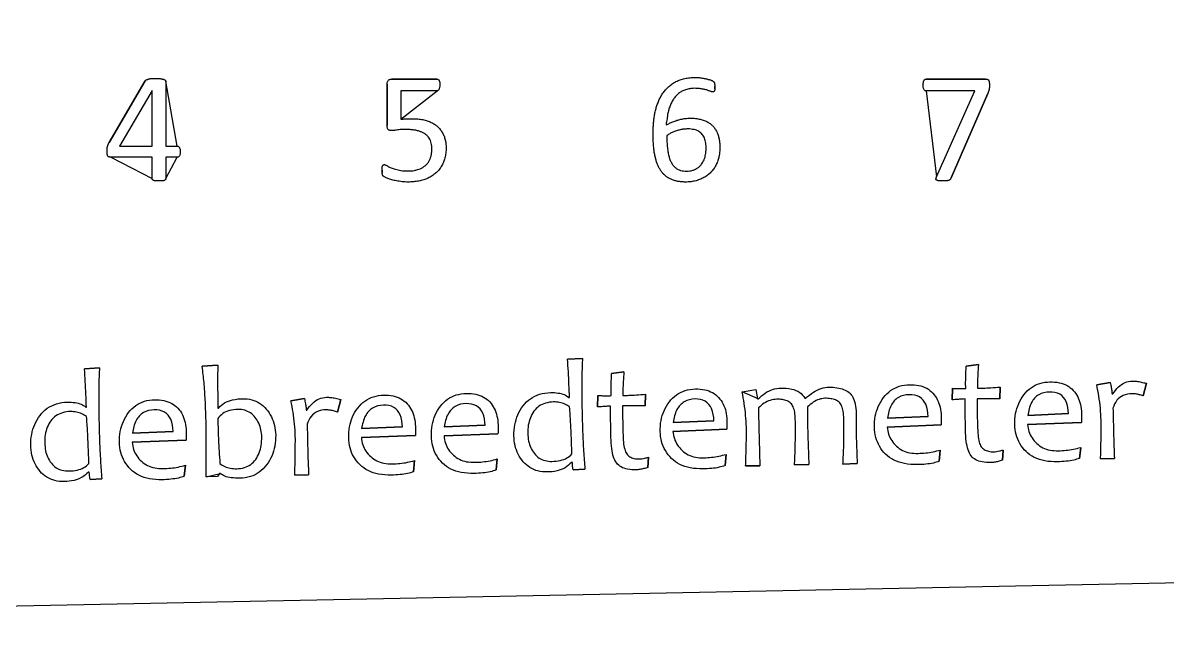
# Model space of a CAD drawing. Extents: x 4 to 55.2, y 4 to 17.6.
# Drawn here: x 16.4 to 29.25, y 4 to 10.8 of the extents above; entities that cross this region are included whole.
import ezdxf

# ---------------------------------------------------------------- set-up
doc = ezdxf.new("R2010")
doc.units = 0
doc.layers.get('0').update_dxf_attribs({"linetype": 'CONTINUOUS'})

msp = doc.modelspace()

# ---------------------------------------------------------------- linework, layer by layer
at = {"color": 1}
msp.add_lwpolyline([(55.20132, 5.024183), (4, 3.999999), (4, 13.598941), (55.20132, 13.598941), (55.20132, 5.024183), (55.20132, 5.024183)], close=True, dxfattribs=at)
at = {"color": 7}
for points in [[(20.54302, 10.169094), (21.047916, 10.169094)], [(26.543629, 10.169094), (27.208263, 10.169094)], [(17.365763, 9.45479), (17.772727, 10.147081)], [(17.850903, 10.041247), (17.849774, 10.041247), (17.482603, 9.414996), (17.850903, 9.414996), (17.850903, 10.041247), (17.850903, 10.041247)], [(18.00302, 10.143694), (18.00302, 9.414996), (18.131996, 9.414996)], [(20.490245, 9.64783), (20.490245, 10.111803)], [(21.049045, 10.036732), (20.641234, 10.036732), (20.641234, 9.717256)], [(24.169012, 10.084145), (24.169012, 10.057899)], [(26.658212, 9.068992), (27.090294, 10.035885), (26.543629, 10.035885)], [(27.2537, 10.105312), (27.2537, 10.105312)], [(27.233663, 10.004841), (26.822465, 9.057985)], [(21.151492, 9.39637), (21.151492, 9.39637)], [(24.071927, 9.384234), (24.071927, 9.384234)], [(24.226303, 9.398627), (24.226303, 9.398627)], [(17.850903, 9.050083), (17.850903, 9.291665), (17.384672, 9.291665)], [(18.131996, 9.291665), (18.00302, 9.291665), (18.00302, 9.050083)], [(18.165016, 9.352343), (18.165016, 9.352343)], [(20.431825, 9.118663), (20.431825, 9.146039)], [(18.413089, 6.941319), (18.587503, 6.953454)], [(22.515189, 7.021752), (22.682829, 7.030501)], [(26.991234, 6.942447), (27.128958, 6.959945)], [(17.090314, 6.912532), (17.257954, 6.92241)], [(23.009078, 6.861732), (23.147085, 6.880641)], [(26.8346, 6.565399), (26.836858, 6.694374)], [(27.372516, 6.707639), (27.369412, 6.577534)], [(28.457378, 6.733885), (28.610625, 6.759285)], [(29.017589, 6.750536), (28.981183, 6.609425)], [(29.017589, 6.750536), (29.017589, 6.750536)], [(19.40764, 6.554392), (19.560887, 6.578663)], [(19.967569, 6.568503), (19.931163, 6.427392)], [(19.967569, 6.568503), (19.967569, 6.568503)], [(22.529583, 6.591645), (22.536356, 6.591645)], [(22.852727, 6.484683), (22.854985, 6.612812)], [(23.390643, 6.626923), (23.387256, 6.495972)], [(24.475505, 6.654581), (24.62988, 6.68111), (24.648507, 6.575276), (24.657256, 6.575276)], [(25.18106, 6.584025), (25.189809, 6.584025)], [(28.63038, 6.63031), (28.637154, 6.63031)], [(17.104707, 6.483836), (17.111198, 6.483836)], [(18.588349, 6.471701), (18.595123, 6.47283)], [(19.580643, 6.449405), (19.587134, 6.449405)], [(23.701652, 6.310552), (24.159134, 6.33059), (24.159134, 6.33059)], [(24.305607, 6.334823), (24.305607, 6.334823)], [(25.617658, 6.353732), (25.617658, 6.353732)], [(26.107032, 6.359094), (26.564514, 6.378003), (26.564514, 6.378003)], [(26.711269, 6.383365), (26.711269, 6.383365)], [(28.286634, 6.311681), (27.680138, 6.288539)], [(27.683525, 6.390139), (28.141007, 6.409894), (28.141007, 6.409894)], [(28.287763, 6.414127), (28.287763, 6.414127)], [(17.628229, 6.189479), (18.085712, 6.209234), (18.085712, 6.209234)], [(18.232467, 6.21375), (18.232467, 6.21375)], [(19.237743, 6.169441), (19.237743, 6.169441)], [(20.202378, 6.241125), (20.65986, 6.260034), (20.65986, 6.260034)], [(20.806616, 6.265396), (20.806616, 6.265396)], [(21.733716, 6.181576), (21.127503, 6.158434)], [(21.130607, 6.260034), (21.588089, 6.27979), (21.588089, 6.27979)], [(21.734845, 6.284305), (21.734845, 6.284305)], [(24.304478, 6.233505), (23.698265, 6.210363)], [(26.71014, 6.282047), (26.103645, 6.258905)], [(18.231338, 6.111021), (17.624843, 6.087879)], [(19.081392, 6.14517), (19.081392, 6.14517)], [(20.805487, 6.164079), (20.198992, 6.140936)], [(22.563732, 5.956645), (22.563732, 5.956645)], [(23.424792, 5.920239), (23.416043, 5.805656)], [(23.424792, 5.920239), (23.424792, 5.920239)], [(24.295729, 5.952412), (24.283594, 5.826541)], [(26.701392, 6.000954), (26.689256, 5.875083)], [(27.406947, 6.000954), (27.397916, 5.88609)], [(27.406947, 6.000954), (27.406947, 6.000954)], [(28.277603, 6.030587), (28.265467, 5.907256)], [(17.138856, 5.848836), (17.138856, 5.848836)], [(18.222589, 5.829927), (18.210454, 5.706596)], [(20.796738, 5.882985), (20.784603, 5.757114)], [(21.724967, 5.900483), (21.712832, 5.777152)], [(22.569376, 5.859843), (22.559498, 5.859843)], [(22.709358, 5.78703), (22.578125, 5.778281)], [(22.709358, 5.78703), (22.709358, 5.78703)], [(24.675036, 5.824565), (24.515016, 5.822307)], [(25.225087, 5.836701), (25.06422, 5.833314)], [(25.767518, 5.847707), (25.60778, 5.843192)], [(28.656909, 5.904999), (28.501405, 5.900483)], [(17.144218, 5.751752), (17.13434, 5.751752)], [(17.2842, 5.67781), (17.152967, 5.671319)], [(17.2842, 5.67781), (17.2842, 5.67781)], [(18.613749, 5.737359), (18.607258, 5.737359), (18.585245, 5.704339), (18.456269, 5.699823)], [(19.607172, 5.722965), (19.451667, 5.719861)]]:
    msp.add_lwpolyline(points, close=True, dxfattribs=at)
for points, knots in [([(17.772727, 10.147081), (17.773606, 10.148807), (17.775405, 10.152339), (17.780352, 10.156473), (17.785697, 10.160481), (17.792408, 10.163448), (17.799955, 10.165351), (17.808298, 10.168185), (17.817977, 10.170609), (17.828913, 10.173219), (17.841473, 10.175208), (17.855646, 10.174624), (17.871449, 10.174924), (17.888562, 10.176363), (17.906066, 10.174912), (17.922966, 10.17433), (17.938421, 10.174474), (17.951622, 10.170503), (17.963352, 10.168108), (17.973922, 10.16757), (17.982249, 10.164014), (17.989372, 10.161075), (17.995228, 10.157514), (17.999168, 10.153114), (18.002424, 10.148831), (18.00282, 10.145419), (18.00302, 10.143694)], [0, 0, 0, 0, 0.005751, 0.01177, 0.019046, 0.025796, 0.033584, 0.042382, 0.052209, 0.063498, 0.076133, 0.090181, 0.105925, 0.123567, 0.141585, 0.158466, 0.174418, 0.187551, 0.199546, 0.210365, 0.218933, 0.226443, 0.233569, 0.239174, 0.244175, 0.249287, 0.249287, 0.249287, 0.249287]), ([(20.490245, 10.111803), (20.49017, 10.117558), (20.490029, 10.128319), (20.494369, 10.143463), (20.502752, 10.154598), (20.513092, 10.163464), (20.527034, 10.168294), (20.537376, 10.168811), (20.54302, 10.169094)], [0, 0, 0, 0, 0.017219, 0.032193, 0.046217, 0.058467, 0.072547, 0.089464, 0.089464, 0.089464, 0.089464]), ([(21.047916, 10.169094), (21.049183, 10.168929), (21.05202, 10.16856), (21.056271, 10.166611), (21.061125, 10.165402), (21.064869, 10.161764), (21.068231, 10.157784), (21.072578, 10.153911), (21.07466, 10.147711), (21.076788, 10.140773), (21.079469, 10.132918), (21.079071, 10.124031), (21.080048, 10.11494), (21.081627, 10.101686), (21.079638, 10.085907), (21.076772, 10.069347), (21.072963, 10.055567), (21.066101, 10.045756), (21.058283, 10.038264), (21.051975, 10.037218), (21.049045, 10.036732)], [0, 0, 0, 0, 0.00381, 0.008531, 0.013972, 0.018472, 0.023806, 0.029764, 0.035515, 0.042973, 0.051756, 0.060051, 0.069375, 0.079209, 0.099991, 0.116595, 0.129867, 0.142284, 0.152344, 0.161073, 0.161073, 0.161073, 0.161073]), ([(24.226303, 9.398627), (24.225541, 9.381646), (24.22404, 9.348188), (24.215947, 9.299109), (24.204464, 9.251418), (24.185415, 9.207111), (24.161788, 9.16603), (24.13294, 9.128343), (24.098353, 9.09444), (24.057583, 9.065312), (24.010174, 9.043514), (23.958403, 9.024514), (23.899996, 9.013915), (23.844143, 9.010894), (23.793777, 9.012795), (23.75158, 9.018181), (23.712972, 9.028572), (23.677171, 9.041274), (23.644898, 9.058518), (23.616811, 9.07945), (23.590412, 9.101844), (23.567908, 9.128741), (23.549117, 9.159461), (23.531092, 9.192236), (23.516669, 9.228942), (23.506456, 9.26879), (23.494779, 9.310204), (23.487282, 9.354546), (23.483291, 9.40141), (23.478321, 9.450527), (23.476216, 9.502344), (23.476917, 9.554251), (23.476428, 9.605564), (23.479455, 9.655273), (23.484135, 9.704689), (23.489732, 9.753691), (23.498883, 9.801905), (23.511356, 9.848843), (23.526395, 9.89443), (23.544856, 9.937908), (23.566389, 9.979679), (23.591259, 10.019124), (23.620269, 10.055305), (23.654041, 10.08699), (23.690727, 10.116626), (23.733248, 10.140956), (23.779985, 10.161896), (23.832487, 10.175871), (23.889678, 10.184892), (23.937177, 10.18741), (23.972782, 10.186405), (23.994902, 10.184332), (24.016748, 10.181468), (24.037906, 10.177437), (24.058574, 10.174215), (24.077961, 10.170861), (24.095388, 10.165283), (24.111447, 10.161317), (24.125191, 10.156158), (24.136738, 10.151901), (24.145115, 10.147257), (24.150449, 10.143001), (24.154897, 10.140154), (24.158065, 10.136646), (24.161716, 10.13327), (24.162405, 10.128569), (24.164336, 10.124736), (24.165799, 10.120414), (24.166562, 10.115493), (24.166868, 10.110358), (24.168192, 10.104831), (24.16801, 10.098739), (24.16888, 10.091718), (24.168965, 10.086814), (24.169012, 10.084145)], [0, 0, 0, 0, 0.050949, 0.100386, 0.149007, 0.197719, 0.244478, 0.290899, 0.339632, 0.3893, 0.440337, 0.495717, 0.554343, 0.617615, 0.663194, 0.705427, 0.744901, 0.782919, 0.81918, 0.854151, 0.887858, 0.922816, 0.958776, 0.995769, 1.034918, 1.076669, 1.119114, 1.163941, 1.211296, 1.260197, 1.312025, 1.366756, 1.415926, 1.465922, 1.516057, 1.564851, 1.613821, 1.663123, 1.710464, 1.757711, 1.804672, 1.851308, 1.8974, 1.943339, 1.990007, 2.038526, 2.089866, 2.143229, 2.200945, 2.263355, 2.285578, 2.307752, 2.329975, 2.351653, 2.372341, 2.392759, 2.410557, 2.427166, 2.442331, 2.454557, 2.464064, 2.470874, 2.475045, 2.479783, 2.485123, 2.489329, 2.493544, 2.497986, 2.502949, 2.508436, 2.513399, 2.519897, 2.526598, 2.5346, 2.5346, 2.5346, 2.5346]), ([(26.543629, 10.035885), (26.5396, 10.035917), (26.53189, 10.035978), (26.521744, 10.043362), (26.51711, 10.05488), (26.510808, 10.067755), (26.508929, 10.084925), (26.509977, 10.100713), (26.508764, 10.113816), (26.509649, 10.123038), (26.511922, 10.1314), (26.512879, 10.139473), (26.514984, 10.146664), (26.518151, 10.15239), (26.520597, 10.15776), (26.523921, 10.161966), (26.528003, 10.165073), (26.532715, 10.166876), (26.537816, 10.168772), (26.541597, 10.168981), (26.543629, 10.169094)], [0, 0, 0, 0, 0.01185, 0.022674, 0.035153, 0.048543, 0.065553, 0.086019, 0.096073, 0.104903, 0.113639, 0.12201, 0.129257, 0.135928, 0.141599, 0.146909, 0.151837, 0.156775, 0.161991, 0.168059, 0.168059, 0.168059, 0.168059]), ([(27.208263, 10.169094), (27.210597, 10.169016), (27.215355, 10.168857), (27.222459, 10.167726), (27.229133, 10.165863), (27.235151, 10.163828), (27.240307, 10.16069), (27.243618, 10.155776), (27.24698, 10.150384), (27.249022, 10.143916), (27.252282, 10.136582), (27.251416, 10.12726), (27.252716, 10.116703), (27.253363, 10.109222), (27.2537, 10.105312)], [0, 0, 0, 0, 0.007003, 0.014272, 0.021514, 0.027762, 0.033339, 0.039202, 0.045291, 0.052352, 0.059505, 0.068971, 0.079718, 0.091485, 0.091485, 0.091485, 0.091485]), ([(24.169012, 10.057899), (24.168966, 10.055238), (24.168885, 10.050411), (24.167646, 10.043705), (24.166026, 10.038068), (24.163181, 10.033748), (24.160571, 10.029975), (24.156594, 10.028055), (24.153501, 10.025118), (24.149062, 10.024057), (24.143535, 10.024912), (24.136282, 10.024234), (24.127158, 10.026696), (24.117668, 10.032268), (24.105187, 10.03494), (24.091614, 10.039669), (24.077217, 10.046827), (24.059536, 10.049279), (24.040693, 10.054315), (24.019251, 10.058373), (23.995226, 10.060874), (23.968695, 10.062991), (23.932751, 10.065533), (23.889459, 10.061168), (23.841782, 10.050622), (23.798969, 10.032797), (23.761959, 10.007453), (23.729529, 9.976964), (23.702735, 9.941149), (23.679337, 9.901797), (23.660742, 9.857758), (23.646845, 9.810966), (23.63504, 9.757833), (23.635548, 9.716732), (23.611336, 9.644085), (23.643813, 9.663928), (23.660146, 9.671441), (23.677691, 9.68262), (23.697957, 9.688932), (23.718812, 9.696712), (23.740546, 9.705704), (23.764341, 9.710728), (23.788067, 9.716863), (23.813115, 9.721732), (23.83926, 9.72561), (23.866496, 9.727943), (23.904524, 9.730559), (23.951034, 9.726596), (24.003086, 9.718351), (24.049544, 9.705899), (24.088883, 9.685522), (24.123486, 9.662473), (24.153655, 9.6353), (24.176933, 9.602652), (24.195996, 9.567106), (24.209544, 9.528226), (24.218508, 9.486877), (24.224443, 9.443348), (24.225675, 9.413716), (24.226303, 9.398627)], [0, 0, 0, 0, 0.007963, 0.014449, 0.020448, 0.025339, 0.029971, 0.03387, 0.038333, 0.042557, 0.046965, 0.055035, 0.064187, 0.074747, 0.087833, 0.102104, 0.117896, 0.135663, 0.155159, 0.176467, 0.201025, 0.227582, 0.256344, 0.308982, 0.357371, 0.402481, 0.447127, 0.491225, 0.535421, 0.580819, 0.628437, 0.67779, 0.729492, 0.782048, 0.834913, 0.852424, 0.871695, 0.893249, 0.913105, 0.935361, 0.96004, 0.983465, 1.008123, 1.033587, 1.059963, 1.087374, 1.115586, 1.174207, 1.22677, 1.273779, 1.317674, 1.358977, 1.398367, 1.438676, 1.478603, 1.519043, 1.561719, 1.60537, 1.650653, 1.650653, 1.650653, 1.650653]), ([(27.2537, 10.105312), (27.25341, 10.101495), (27.252865, 10.094347), (27.252489, 10.084372), (27.252869, 10.075264), (27.251402, 10.066738), (27.250244, 10.058297), (27.249625, 10.050164), (27.246727, 10.042775), (27.244764, 10.035357), (27.242425, 10.027992), (27.239969, 10.020464), (27.237046, 10.012744), (27.234793, 10.007481), (27.233663, 10.004841)], [0, 0, 0, 0, 0.011484, 0.021502, 0.029947, 0.038738, 0.047342, 0.055572, 0.06301, 0.070988, 0.078605, 0.086184, 0.094742, 0.103358, 0.103358, 0.103358, 0.103358]), ([(20.431825, 9.146039), (20.431833, 9.149076), (20.431851, 9.155258), (20.431976, 9.164498), (20.433022, 9.172653), (20.433156, 9.179945), (20.434267, 9.186362), (20.437057, 9.191995), (20.439416, 9.197063), (20.442541, 9.200729), (20.445819, 9.20313), (20.448651, 9.205799), (20.452537, 9.207434), (20.457691, 9.208302), (20.464571, 9.205792), (20.473342, 9.201497), (20.485875, 9.197051), (20.498573, 9.187142), (20.515354, 9.179125), (20.535219, 9.172611), (20.556908, 9.162916), (20.582724, 9.154659), (20.611803, 9.14653), (20.644776, 9.14068), (20.681644, 9.136332), (20.720449, 9.137752), (20.759096, 9.136461), (20.795495, 9.141639), (20.828816, 9.151421), (20.8608, 9.16073), (20.889258, 9.175707), (20.914841, 9.193909), (20.938111, 9.214959), (20.95695, 9.240967), (20.971548, 9.270678), (20.983226, 9.303829), (20.989416, 9.340962), (20.992901, 9.378666), (20.989676, 9.414998), (20.984008, 9.447875), (20.975804, 9.478386), (20.961484, 9.504914), (20.943644, 9.528053), (20.921513, 9.548434), (20.894488, 9.564556), (20.864025, 9.577835), (20.829627, 9.589544), (20.79048, 9.596908), (20.746936, 9.600775), (20.7051, 9.60309), (20.667466, 9.601326), (20.636636, 9.60001), (20.608459, 9.59907), (20.583121, 9.593173), (20.558707, 9.590895), (20.537953, 9.591629), (20.521197, 9.590995), (20.508448, 9.594355), (20.499474, 9.602286), (20.492695, 9.613231), (20.489874, 9.629127), (20.49011, 9.641023), (20.490245, 9.64783)], [0, 0, 0, 0, 0.009115, 0.018548, 0.027697, 0.033728, 0.040437, 0.046996, 0.0525, 0.057156, 0.06124, 0.064687, 0.068729, 0.073708, 0.079964, 0.090124, 0.103264, 0.119455, 0.137994, 0.158758, 0.182138, 0.20916, 0.239982, 0.272649, 0.309546, 0.351075, 0.388946, 0.425403, 0.460709, 0.493133, 0.525071, 0.556587, 0.587213, 0.618754, 0.652247, 0.686268, 0.723777, 0.764901, 0.799492, 0.832789, 0.865041, 0.893713, 0.922582, 0.9524, 0.983369, 1.016493, 1.051997, 1.092136, 1.135618, 1.183124, 1.217677, 1.24854, 1.2758, 1.301969, 1.326345, 1.349111, 1.364221, 1.3766, 1.387477, 1.399316, 1.414596, 1.435034, 1.435034, 1.435034, 1.435034]), ([(20.641234, 9.717256), (20.647604, 9.717869), (20.660686, 9.719129), (20.680928, 9.720324), (20.701841, 9.721741), (20.724055, 9.72166), (20.747941, 9.722429), (20.784842, 9.722874), (20.832319, 9.721332), (20.887924, 9.714354), (20.937802, 9.700865), (20.982356, 9.683151), (21.021396, 9.661061), (21.056949, 9.635884), (21.084967, 9.603395), (21.109119, 9.568354), (21.12914, 9.529847), (21.140944, 9.487325), (21.149464, 9.44264), (21.150806, 9.412026), (21.151492, 9.39637)], [0, 0, 0, 0, 0.019196, 0.039425, 0.060832, 0.082053, 0.106037, 0.132526, 0.192757, 0.248425, 0.300216, 0.347355, 0.39184, 0.434612, 0.477249, 0.519663, 0.562267, 0.606665, 0.651521, 0.69847, 0.69847, 0.69847, 0.69847]), ([(24.071927, 9.384234), (24.071437, 9.395007), (24.070477, 9.416112), (24.066801, 9.446932), (24.063235, 9.476406), (24.053836, 9.502914), (24.042827, 9.52685), (24.028365, 9.548063), (24.01024, 9.566021), (23.988831, 9.580912), (23.964332, 9.594137), (23.934714, 9.600924), (23.902126, 9.606792), (23.87137, 9.610244), (23.844379, 9.607493), (23.822324, 9.604871), (23.800513, 9.60264), (23.779188, 9.598818), (23.758413, 9.593635), (23.737555, 9.588743), (23.718031, 9.580549), (23.698804, 9.572593), (23.679945, 9.564332), (23.662897, 9.553392), (23.645951, 9.54323), (23.635195, 9.536323), (23.629967, 9.532965)], [0, 0, 0, 0, 0.032332, 0.063345, 0.093172, 0.12104, 0.147283, 0.172079, 0.197615, 0.223333, 0.250175, 0.280514, 0.313817, 0.349795, 0.372702, 0.394993, 0.416474, 0.43845, 0.459904, 0.480735, 0.502581, 0.523252, 0.543239, 0.564193, 0.5839, 0.602537, 0.602537, 0.602537, 0.602537]), ([(23.629967, 9.532965), (23.630211, 9.508987), (23.63067, 9.46372), (23.635003, 9.399965), (23.642939, 9.344607), (23.653672, 9.296806), (23.667298, 9.255941), (23.68504, 9.221502), (23.704773, 9.192448), (23.72827, 9.169374), (23.755283, 9.152996), (23.785021, 9.141875), (23.81777, 9.135212), (23.852487, 9.133208), (23.887359, 9.135281), (23.920455, 9.142092), (23.950312, 9.153731), (23.97685, 9.169361), (23.999488, 9.188907), (24.019886, 9.210585), (24.035668, 9.235882), (24.049371, 9.263042), (24.058912, 9.291977), (24.065902, 9.322021), (24.070215, 9.352635), (24.071352, 9.373623), (24.071927, 9.384234)], [0, 0, 0, 0, 0.071929, 0.135794, 0.191547, 0.239528, 0.282633, 0.320354, 0.355413, 0.387599, 0.418309, 0.44947, 0.482415, 0.518192, 0.553502, 0.586953, 0.619119, 0.649219, 0.678855, 0.708592, 0.738132, 0.767938, 0.799687, 0.829243, 0.860409, 0.892281, 0.892281, 0.892281, 0.892281]), ([(17.384672, 9.291665), (17.382229, 9.291458), (17.377765, 9.29108), (17.371546, 9.291485), (17.366907, 9.294473), (17.361668, 9.294133), (17.356666, 9.297395), (17.353939, 9.302734), (17.349319, 9.307724), (17.347384, 9.314824), (17.345967, 9.32302), (17.343828, 9.33246), (17.34298, 9.343938), (17.34416, 9.355704), (17.342993, 9.367111), (17.343707, 9.37749), (17.345065, 9.387025), (17.345031, 9.395939), (17.346277, 9.404061), (17.348102, 9.411718), (17.350488, 9.418963), (17.353254, 9.426214), (17.355318, 9.43322), (17.358885, 9.439797), (17.361962, 9.446856), (17.364431, 9.45201), (17.365763, 9.45479)], [0, 0, 0, 0, 0.007381, 0.013491, 0.018222, 0.023348, 0.028551, 0.035027, 0.041138, 0.048626, 0.056533, 0.066252, 0.077582, 0.090895, 0.101587, 0.111845, 0.122017, 0.13045, 0.138516, 0.146598, 0.154046, 0.161376, 0.169895, 0.175856, 0.183755, 0.192999, 0.192999, 0.192999, 0.192999]), ([(18.131996, 9.414996), (18.13488, 9.414718), (18.140846, 9.414143), (18.149152, 9.408513), (18.155899, 9.399327), (18.161495, 9.386895), (18.164596, 9.370735), (18.164866, 9.358899), (18.165016, 9.352343)], [0, 0, 0, 0, 0.008579, 0.017749, 0.02899, 0.042486, 0.058314, 0.077973, 0.077973, 0.077973, 0.077973]), ([(21.151492, 9.39637), (21.150674, 9.37633), (21.149104, 9.337879), (21.138797, 9.282973), (21.12192, 9.232724), (21.098466, 9.187083), (21.06926, 9.145688), (21.034392, 9.109694), (20.993793, 9.079722), (20.948872, 9.054301), (20.898486, 9.035534), (20.844214, 9.021966), (20.786265, 9.013514), (20.734888, 9.011119), (20.691702, 9.012403), (20.658117, 9.01512), (20.625991, 9.020667), (20.595344, 9.024453), (20.566909, 9.029597), (20.541149, 9.036449), (20.517997, 9.044046), (20.497221, 9.05083), (20.480074, 9.058698), (20.466279, 9.065176), (20.455789, 9.069915), (20.449578, 9.075301), (20.445014, 9.079074), (20.441073, 9.08238), (20.439696, 9.08648), (20.437081, 9.089941), (20.436027, 9.094626), (20.435043, 9.099932), (20.433038, 9.105453), (20.432012, 9.111821), (20.43189, 9.116273), (20.431825, 9.118663)], [0, 0, 0, 0, 0.060108, 0.115335, 0.166943, 0.218614, 0.268713, 0.318424, 0.368237, 0.419627, 0.472763, 0.52899, 0.587192, 0.648167, 0.68301, 0.716777, 0.749137, 0.780755, 0.80941, 0.835747, 0.860642, 0.882523, 0.901249, 0.917131, 0.92838, 0.935491, 0.941606, 0.946322, 0.950496, 0.954273, 0.959177, 0.964625, 0.970525, 0.976709, 0.983879, 0.983879, 0.983879, 0.983879]), ([(18.165016, 9.352343), (18.16485, 9.346188), (18.164544, 9.334878), (18.16173, 9.319488), (18.156841, 9.306988), (18.150379, 9.297546), (18.141525, 9.291561), (18.135153, 9.291631), (18.131996, 9.291665)], [0, 0, 0, 0, 0.018456, 0.033909, 0.046679, 0.058444, 0.067896, 0.077172, 0.077172, 0.077172, 0.077172]), ([(18.00302, 9.050083), (18.002876, 9.048636), (18.002584, 9.045702), (18.000776, 9.04176), (17.999061, 9.037601), (17.995214, 9.034994), (17.991192, 9.03214), (17.986367, 9.028505), (17.979382, 9.027259), (17.971705, 9.025758), (17.962659, 9.02442), (17.951942, 9.024036), (17.939428, 9.023825), (17.925799, 9.02384), (17.912332, 9.023836), (17.900191, 9.023982), (17.889514, 9.024573), (17.880322, 9.025721), (17.872495, 9.026886), (17.866143, 9.029131), (17.861212, 9.031913), (17.857045, 9.034752), (17.854066, 9.037893), (17.852278, 9.041663), (17.851121, 9.045781), (17.850975, 9.04865), (17.850903, 9.050083)], [0, 0, 0, 0, 0.004326, 0.008773, 0.012977, 0.017488, 0.022271, 0.027956, 0.03528, 0.043103, 0.051567, 0.062632, 0.07525, 0.089121, 0.103514, 0.115652, 0.125547, 0.135567, 0.143452, 0.149218, 0.155659, 0.16039, 0.164312, 0.168472, 0.172773, 0.177064, 0.177064, 0.177064, 0.177064]), ([(26.822465, 9.057985), (26.821372, 9.055382), (26.819408, 9.050703), (26.815216, 9.045065), (26.81142, 9.03971), (26.806275, 9.035667), (26.800524, 9.032503), (26.794664, 9.028384), (26.786671, 9.027298), (26.777884, 9.025753), (26.767938, 9.024474), (26.756681, 9.024026), (26.743788, 9.02383), (26.728612, 9.023819), (26.712505, 9.023932), (26.697113, 9.024781), (26.684226, 9.02532), (26.674122, 9.02789), (26.665103, 9.029428), (26.660256, 9.035237), (26.653833, 9.036403), (26.651346, 9.042367), (26.653117, 9.047934), (26.653246, 9.054364), (26.655448, 9.061302), (26.657229, 9.066258), (26.658212, 9.068992)], [0, 0, 0, 0, 0.00843, 0.015154, 0.021006, 0.028053, 0.034494, 0.040784, 0.049202, 0.058138, 0.067722, 0.079204, 0.091926, 0.106403, 0.124739, 0.140204, 0.152747, 0.16314, 0.171775, 0.179067, 0.184691, 0.189811, 0.196056, 0.201882, 0.208979, 0.21771, 0.21771, 0.21771, 0.21771]), ([(18.456269, 5.699823), (18.456768, 5.769034), (18.457794, 5.911365), (18.456433, 6.130744), (18.45559, 6.349704), (18.446771, 6.560401), (18.434035, 6.755033), (18.419928, 6.880495), (18.413089, 6.941319)], [0, 0, 0, 0, 0.207635, 0.426996, 0.65816, 0.86444, 1.059551, 1.243149, 1.243149, 1.243149, 1.243149]), ([(18.587503, 6.953454), (18.586383, 6.912932), (18.583787, 6.819044), (18.585154, 6.658421), (18.587208, 6.538375), (18.588349, 6.471701)], [0, 0, 0, 0, 0.121606, 0.281752, 0.481809, 0.481809, 0.481809, 0.481809]), ([(22.536356, 6.591645), (22.534716, 6.639773), (22.531443, 6.735802), (22.524674, 6.879203), (22.518341, 6.974389), (22.515189, 7.021752)], [0, 0, 0, 0, 0.144467, 0.288254, 0.430653, 0.430653, 0.430653, 0.430653]), ([(22.682829, 7.030501), (22.680318, 6.97562), (22.674826, 6.855603), (22.673679, 6.660396), (22.677223, 6.440838), (22.682858, 6.213224), (22.693132, 5.993751), (22.704113, 5.853856), (22.709358, 5.78703)], [0, 0, 0, 0, 0.164801, 0.360401, 0.585488, 0.823562, 1.043434, 1.244519, 1.244519, 1.244519, 1.244519]), ([(26.986718, 6.692116), (26.986321, 6.709255), (26.98528, 6.754238), (26.987873, 6.837698), (26.99, 6.903988), (26.991234, 6.942447)], [0, 0, 0, 0, 0.051424, 0.134968, 0.250413, 0.250413, 0.250413, 0.250413]), ([(27.128958, 6.959945), (27.126508, 6.922658), (27.122123, 6.855936), (27.118028, 6.767747), (27.118769, 6.716874), (27.11908, 6.695503)], [0, 0, 0, 0, 0.112112, 0.200614, 0.264721, 0.264721, 0.264721, 0.264721]), ([(17.111198, 6.483836), (17.10956, 6.5318), (17.106292, 6.627459), (17.09956, 6.770385), (17.093388, 6.86527), (17.090314, 6.912532)], [0, 0, 0, 0, 0.143976, 0.287143, 0.429228, 0.429228, 0.429228, 0.429228]), ([(17.257954, 6.92241), (17.255383, 6.867599), (17.249757, 6.747641), (17.248731, 6.552055), (17.251927, 6.332213), (17.257939, 6.104507), (17.268258, 5.885045), (17.279034, 5.744972), (17.2842, 5.67781)], [0, 0, 0, 0, 0.164598, 0.360239, 0.586621, 0.824199, 1.043569, 1.245642, 1.245642, 1.245642, 1.245642]), ([(23.004845, 6.611683), (23.004446, 6.628818), (23.003401, 6.673773), (23.005917, 6.757137), (23.007918, 6.823339), (23.009078, 6.861732)], [0, 0, 0, 0, 0.051413, 0.134883, 0.250124, 0.250124, 0.250124, 0.250124]), ([(23.147085, 6.880641), (23.144638, 6.842991), (23.140275, 6.775877), (23.136145, 6.686938), (23.136891, 6.635674), (23.137207, 6.613941)], [0, 0, 0, 0, 0.113197, 0.201782, 0.266977, 0.266977, 0.266977, 0.266977]), ([(24.283594, 5.826541), (24.261745, 5.819161), (24.213263, 5.802786), (24.129021, 5.792562), (24.020392, 5.787129), (23.89785, 5.793927), (23.774691, 5.831869), (23.678635, 5.901426), (23.609449, 5.990906), (23.565831, 6.095597), (23.552302, 6.211459), (23.560335, 6.329943), (23.594956, 6.444217), (23.65393, 6.543774), (23.733196, 6.625332), (23.836159, 6.675832), (23.946728, 6.690045), (24.05198, 6.682725), (24.143902, 6.651212), (24.215122, 6.593554), (24.26561, 6.518769), (24.297977, 6.430826), (24.302998, 6.367658), (24.305607, 6.334823)], [0, 0, 0, 0, 0.069032, 0.153179, 0.253212, 0.395598, 0.519215, 0.634191, 0.745485, 0.854668, 0.970099, 1.092276, 1.208757, 1.324801, 1.436542, 1.545119, 1.661797, 1.766992, 1.859659, 1.94847, 2.036681, 2.127617, 2.226055, 2.226055, 2.226055, 2.226055]), ([(24.657256, 6.575276), (24.681769, 6.598422), (24.729084, 6.643095), (24.816754, 6.685728), (24.920084, 6.700993), (25.024286, 6.691716), (25.125613, 6.657491), (25.163361, 6.607476), (25.18106, 6.584025)], [0, 0, 0, 0, 0.10072, 0.194403, 0.287099, 0.410274, 0.508114, 0.594486, 0.594486, 0.594486, 0.594486]), ([(25.189809, 6.584025), (25.217666, 6.607598), (25.270117, 6.651984), (25.35963, 6.695672), (25.451282, 6.711597), (25.537234, 6.703798), (25.613831, 6.684423), (25.679327, 6.651144), (25.724676, 6.591276), (25.750242, 6.511277), (25.757309, 6.446042), (25.756172, 6.400768), (25.755491, 6.379137), (25.755571, 6.35223), (25.75458, 6.325049), (25.754325, 6.30254), (25.757517, 6.252063), (25.756636, 6.160115), (25.762106, 6.01434), (25.765604, 5.906648), (25.767518, 5.847707)], [0, 0, 0, 0, 0.109192, 0.205601, 0.294831, 0.384754, 0.46236, 0.531504, 0.600336, 0.681089, 0.781092, 0.795478, 0.816954, 0.846014, 0.87618, 0.898559, 0.913494, 1.027866, 1.174198, 1.351114, 1.351114, 1.351114, 1.351114]), ([(26.689256, 5.875083), (26.667367, 5.867622), (26.618874, 5.851094), (26.534633, 5.840675), (26.426024, 5.834112), (26.303561, 5.842163), (26.180157, 5.879716), (26.084455, 5.950046), (26.015029, 6.039416), (25.971286, 6.144124), (25.957622, 6.260078), (25.965849, 6.37849), (26.000751, 6.492579), (26.05961, 6.592009), (26.13874, 6.673725), (26.241771, 6.724281), (26.35226, 6.738396), (26.457646, 6.731962), (26.549552, 6.699957), (26.620523, 6.642184), (26.671442, 6.567689), (26.703428, 6.479566), (26.708587, 6.416271), (26.711269, 6.383365)], [0, 0, 0, 0, 0.069219, 0.153347, 0.25335, 0.395779, 0.519409, 0.634702, 0.746041, 0.855276, 0.970717, 1.09315, 1.209103, 1.325196, 1.436988, 1.545514, 1.662336, 1.767365, 1.860177, 1.949193, 2.036956, 2.128106, 2.226809, 2.226809, 2.226809, 2.226809]), ([(26.836858, 6.694374), (26.854609, 6.693169), (26.888955, 6.690838), (26.938976, 6.690281), (26.971157, 6.691518), (26.986718, 6.692116)], [0, 0, 0, 0, 0.053367, 0.103261, 0.149975, 0.149975, 0.149975, 0.149975]), ([(27.11908, 6.695503), (27.140985, 6.695767), (27.191113, 6.696372), (27.275628, 6.700452), (27.338145, 6.705089), (27.372516, 6.707639)], [0, 0, 0, 0, 0.065715, 0.150385, 0.253781, 0.253781, 0.253781, 0.253781]), ([(28.265467, 5.907256), (28.243624, 5.899796), (28.195183, 5.883252), (28.111025, 5.872749), (28.002542, 5.866191), (27.87995, 5.872586), (27.757049, 5.910703), (27.660537, 5.97958), (27.591568, 6.069399), (27.547877, 6.174012), (27.53406, 6.290079), (27.542429, 6.408879), (27.577175, 6.523802), (27.635815, 6.624065), (27.715268, 6.705714), (27.818247, 6.756143), (27.928853, 6.769585), (28.034122, 6.761906), (28.125416, 6.730229), (28.197978, 6.674347), (28.247452, 6.598777), (28.280097, 6.510642), (28.285135, 6.447207), (28.287763, 6.414127)], [0, 0, 0, 0, 0.069092, 0.153221, 0.253099, 0.395443, 0.519047, 0.633706, 0.745243, 0.85471, 0.969654, 1.09268, 1.209742, 1.326511, 1.438185, 1.546609, 1.663323, 1.768428, 1.861139, 1.949082, 2.037819, 2.128782, 2.22791, 2.22791, 2.22791, 2.22791]), ([(28.501405, 5.900483), (28.503012, 5.957772), (28.505975, 6.06337), (28.507246, 6.208153), (28.508494, 6.341367), (28.499798, 6.47065), (28.484006, 6.604064), (28.466206, 6.690845), (28.457378, 6.733885)], [0, 0, 0, 0, 0.171925, 0.316903, 0.434402, 0.571428, 0.705325, 0.83708, 0.83708, 0.83708, 0.83708]), ([(28.610625, 6.759285), (28.614128, 6.740251), (28.620273, 6.706864), (28.62743, 6.663908), (28.629544, 6.639837), (28.63038, 6.63031)], [0, 0, 0, 0, 0.05807, 0.101859, 0.130543, 0.130543, 0.130543, 0.130543]), ([(28.637154, 6.63031), (28.657449, 6.658018), (28.695123, 6.709455), (28.771748, 6.762364), (28.844682, 6.778912), (28.906246, 6.773073), (28.96002, 6.76424), (28.99765, 6.755283), (29.017589, 6.750536)], [0, 0, 0, 0, 0.102507, 0.190287, 0.273125, 0.32059, 0.375122, 0.436586, 0.436586, 0.436586, 0.436586]), ([(18.210454, 5.706596), (18.188563, 5.699129), (18.140053, 5.682582), (18.055832, 5.671879), (17.947296, 5.663879), (17.824698, 5.671642), (17.701563, 5.709346), (17.605381, 5.778985), (17.536247, 5.86877), (17.492616, 5.973432), (17.478754, 6.089456), (17.487137, 6.20822), (17.521879, 6.323142), (17.58052, 6.423405), (17.659972, 6.505054), (17.762951, 6.555483), (17.873558, 6.568925), (17.978827, 6.561246), (18.070121, 6.529569), (18.14268, 6.473688), (18.19214, 6.398143), (18.224789, 6.310108), (18.229836, 6.246763), (18.232467, 6.21375)], [0, 0, 0, 0, 0.069235, 0.153418, 0.25348, 0.395865, 0.519482, 0.634458, 0.746044, 0.855569, 0.970389, 1.093415, 1.210477, 1.327246, 1.43892, 1.547344, 1.664058, 1.769163, 1.861874, 1.949817, 2.038545, 2.129439, 2.22837, 2.22837, 2.22837, 2.22837]), ([(18.595123, 6.47283), (18.616523, 6.493395), (18.661534, 6.536649), (18.758769, 6.569452), (18.862958, 6.581136), (18.968281, 6.571785), (19.061077, 6.530943), (19.135982, 6.462725), (19.191799, 6.376266), (19.228951, 6.27661), (19.234759, 6.205808), (19.237743, 6.169441)], [0, 0, 0, 0, 0.088098, 0.18529, 0.300124, 0.402201, 0.498499, 0.598641, 0.701653, 0.804889, 0.913916, 0.913916, 0.913916, 0.913916]), ([(19.451667, 5.719861), (19.453263, 5.777296), (19.456197, 5.882937), (19.457316, 6.02772), (19.458809, 6.160968), (19.450027, 6.290412), (19.43405, 6.424166), (19.416406, 6.511166), (19.40764, 6.554392)], [0, 0, 0, 0, 0.172363, 0.317027, 0.4344, 0.571972, 0.705918, 0.838184, 0.838184, 0.838184, 0.838184]), ([(19.560887, 6.578663), (19.564361, 6.559498), (19.570409, 6.526135), (19.577572, 6.483093), (19.579763, 6.459061), (19.580643, 6.449405)], [0, 0, 0, 0, 0.05844, 0.101734, 0.130814, 0.130814, 0.130814, 0.130814]), ([(19.587134, 6.449405), (19.607422, 6.477094), (19.645055, 6.528453), (19.722077, 6.580777), (19.794909, 6.59659), (19.856377, 6.591563), (19.910272, 6.583535), (19.947685, 6.57372), (19.967569, 6.568503)], [0, 0, 0, 0, 0.102425, 0.189983, 0.272816, 0.320177, 0.374497, 0.436118, 0.436118, 0.436118, 0.436118]), ([(20.784603, 5.757114), (20.762756, 5.749652), (20.714291, 5.733098), (20.63004, 5.722714), (20.521392, 5.71614), (20.398907, 5.724194), (20.275504, 5.761747), (20.179801, 5.832076), (20.110389, 5.921436), (20.066665, 6.026157), (20.053375, 6.141954), (20.061291, 6.260289), (20.096164, 6.374438), (20.154746, 6.474275), (20.234229, 6.555853), (20.33719, 6.606226), (20.447685, 6.620667), (20.552918, 6.613263), (20.64486, 6.5818), (20.715938, 6.5242), (20.766778, 6.449712), (20.798778, 6.361599), (20.803935, 6.298303), (20.806616, 6.265396)], [0, 0, 0, 0, 0.069099, 0.153289, 0.253354, 0.395784, 0.519414, 0.634707, 0.746039, 0.855247, 0.970661, 1.092588, 1.20883, 1.325305, 1.437002, 1.545551, 1.662248, 1.767318, 1.860043, 1.948903, 2.036667, 2.127817, 2.226519, 2.226519, 2.226519, 2.226519]), ([(21.712832, 5.777152), (21.690983, 5.769683), (21.642501, 5.75311), (21.55827, 5.742442), (21.449695, 5.734433), (21.327076, 5.742198), (21.203941, 5.779901), (21.107758, 5.849539), (21.03864, 5.939314), (20.995019, 6.043989), (20.981547, 6.16002), (20.989536, 6.27877), (21.024274, 6.393705), (21.082894, 6.493984), (21.162421, 6.575613), (21.2654, 6.626006), (21.375976, 6.639488), (21.481205, 6.6318), (21.572498, 6.600125), (21.645058, 6.544243), (21.694518, 6.468698), (21.727167, 6.380664), (21.732214, 6.317319), (21.734845, 6.284305)], [0, 0, 0, 0, 0.069115, 0.153361, 0.253484, 0.39587, 0.519487, 0.634462, 0.746042, 0.855539, 0.970332, 1.093344, 1.210384, 1.327148, 1.438867, 1.547347, 1.663937, 1.769042, 1.861753, 1.949696, 2.038423, 2.129318, 2.228249, 2.228249, 2.228249, 2.228249]), ([(22.559498, 5.859843), (22.536836, 5.838819), (22.490187, 5.795543), (22.393463, 5.76194), (22.289084, 5.750374), (22.18353, 5.759972), (22.088127, 5.799132), (22.013444, 5.867863), (21.955914, 5.953012), (21.920943, 6.053267), (21.90867, 6.165501), (21.917527, 6.282913), (21.952541, 6.398369), (22.011158, 6.499819), (22.093207, 6.583136), (22.20185, 6.633457), (22.310517, 6.650415), (22.404599, 6.644235), (22.476695, 6.628248), (22.512955, 6.603153), (22.529583, 6.591645)], [0, 0, 0, 0, 0.091867, 0.189097, 0.300154, 0.405938, 0.503751, 0.603543, 0.70586, 0.809374, 0.918635, 1.042531, 1.160148, 1.277482, 1.391135, 1.504945, 1.630465, 1.716666, 1.787719, 1.847891, 1.847891, 1.847891, 1.847891]), ([(22.854985, 6.612812), (22.872742, 6.612209), (22.90712, 6.611043), (22.957091, 6.610765), (22.989282, 6.611384), (23.004845, 6.611683)], [0, 0, 0, 0, 0.0533, 0.103191, 0.149889, 0.149889, 0.149889, 0.149889]), ([(23.137207, 6.613941), (23.159113, 6.614287), (23.209248, 6.615081), (23.293742, 6.61979), (23.356269, 6.624393), (23.390643, 6.626923)], [0, 0, 0, 0, 0.065721, 0.150413, 0.253815, 0.253815, 0.253815, 0.253815]), ([(24.159134, 6.33059), (24.155643, 6.37772), (24.149449, 6.461352), (24.065343, 6.562922), (23.943313, 6.58188), (23.820573, 6.554967), (23.726834, 6.450375), (23.71066, 6.360571), (23.701652, 6.310552)], [0, 0, 0, 0, 0.139207, 0.247023, 0.365214, 0.490586, 0.610135, 0.760434, 0.760434, 0.760434, 0.760434]), ([(24.515016, 5.822307), (24.517002, 5.882376), (24.520589, 5.990834), (24.523644, 6.135617), (24.523937, 6.265013), (24.516518, 6.39034), (24.500796, 6.523271), (24.48394, 6.610787), (24.475505, 6.654581)], [0, 0, 0, 0, 0.1803, 0.325546, 0.434454, 0.568387, 0.70193, 0.835688, 0.835688, 0.835688, 0.835688]), ([(25.06422, 5.833314), (25.066836, 5.889326), (25.072087, 6.001792), (25.074311, 6.171677), (25.075405, 6.313189), (25.06887, 6.419842), (25.052751, 6.484128), (25.02368, 6.531447), (24.978101, 6.555623), (24.924726, 6.569112), (24.860576, 6.573227), (24.789707, 6.561712), (24.718651, 6.528015), (24.679123, 6.492375), (24.658385, 6.473676)], [0, 0, 0, 0, 0.168211, 0.337748, 0.509584, 0.592946, 0.657372, 0.707273, 0.75382, 0.807691, 0.87212, 0.945214, 1.020813, 1.104247, 1.104247, 1.104247, 1.104247]), ([(25.617658, 6.353732), (25.616238, 6.381505), (25.61372, 6.430734), (25.597041, 6.494725), (25.56873, 6.542522), (25.521991, 6.566148), (25.466888, 6.579092), (25.40366, 6.584988), (25.335656, 6.571887), (25.269448, 6.537762), (25.230491, 6.503232), (25.209565, 6.484683)], [0, 0, 0, 0, 0.08318, 0.147443, 0.197585, 0.243717, 0.299487, 0.367679, 0.432368, 0.50446, 0.58813, 0.58813, 0.58813, 0.58813]), ([(26.564514, 6.378003), (26.561131, 6.425396), (26.555136, 6.509374), (26.470977, 6.611469), (26.348714, 6.630491), (26.225892, 6.603215), (26.132403, 6.498572), (26.116096, 6.408922), (26.107032, 6.359094)], [0, 0, 0, 0, 0.139951, 0.247988, 0.366372, 0.491808, 0.611541, 0.761358, 0.761358, 0.761358, 0.761358]), ([(26.979098, 6.575276), (26.966385, 6.574179), (26.937615, 6.571697), (26.889408, 6.568962), (26.853964, 6.566658), (26.8346, 6.565399)], [0, 0, 0, 0, 0.03828, 0.086627, 0.14484, 0.14484, 0.14484, 0.14484]), ([(27.397916, 5.88609), (27.382836, 5.88117), (27.353591, 5.871628), (27.30957, 5.862833), (27.248879, 5.857615), (27.177111, 5.863084), (27.099623, 5.885727), (27.042142, 5.934128), (27.008557, 6.00857), (26.989053, 6.106907), (26.984196, 6.21435), (26.982363, 6.327785), (26.980277, 6.445013), (26.979511, 6.529668), (26.979098, 6.575276)], [0, 0, 0, 0, 0.047556, 0.092228, 0.134314, 0.229982, 0.306828, 0.37254, 0.448162, 0.546728, 0.672366, 0.770077, 0.887225, 1.024059, 1.024059, 1.024059, 1.024059]), ([(27.369412, 6.577534), (27.336203, 6.577534), (27.274679, 6.577534), (27.18973, 6.577534), (27.137989, 6.577534), (27.114565, 6.577534)], [0, 0, 0, 0, 0.099624, 0.184573, 0.254847, 0.254847, 0.254847, 0.254847]), ([(27.114565, 6.577534), (27.114647, 6.546347), (27.114816, 6.481796), (27.116231, 6.381399), (27.119072, 6.276481), (27.12178, 6.177735), (27.134434, 6.096833), (27.156553, 6.038413), (27.194961, 6.00173), (27.246134, 5.983497), (27.29315, 5.979256), (27.334024, 5.983224), (27.367796, 5.990902), (27.392921, 5.997353), (27.406947, 6.000954)], [0, 0, 0, 0, 0.093563, 0.193657, 0.301175, 0.408573, 0.48951, 0.546501, 0.59219, 0.643806, 0.706456, 0.732353, 0.766741, 0.810196, 0.810196, 0.810196, 0.810196]), ([(28.141007, 6.409894), (28.137607, 6.457133), (28.131591, 6.540703), (28.046938, 6.641786), (27.925284, 6.659583), (27.802431, 6.634346), (27.708685, 6.52971), (27.692527, 6.440078), (27.683525, 6.390139)], [0, 0, 0, 0, 0.139412, 0.24663, 0.364705, 0.489844, 0.609172, 0.7593, 0.7593, 0.7593, 0.7593]), ([(28.981183, 6.609425), (28.9662, 6.614113), (28.937363, 6.623135), (28.894514, 6.631488), (28.833458, 6.636267), (28.756274, 6.622015), (28.675014, 6.56266), (28.652423, 6.503054), (28.64054, 6.471701)], [0, 0, 0, 0, 0.047073, 0.0906, 0.13062, 0.230519, 0.319435, 0.418106, 0.418106, 0.418106, 0.418106]), ([(17.13434, 5.751752), (17.111642, 5.730963), (17.06481, 5.68807), (16.968346, 5.654265), (16.863986, 5.642108), (16.758396, 5.652146), (16.663537, 5.69132), (16.587594, 5.75865), (16.530976, 5.844625), (16.495769, 5.945018), (16.48351, 6.057498), (16.492402, 6.175082), (16.527239, 6.290716), (16.586047, 6.392064), (16.668165, 6.475138), (16.776779, 6.525334), (16.8854, 6.54233), (16.979472, 6.536143), (17.051588, 6.520191), (17.088005, 6.495267), (17.104707, 6.483836)], [0, 0, 0, 0, 0.091513, 0.18881, 0.299912, 0.405595, 0.503449, 0.602436, 0.705413, 0.809204, 0.918506, 1.042663, 1.160589, 1.277662, 1.39122, 1.505055, 1.63045, 1.716661, 1.787765, 1.848005, 1.848005, 1.848005, 1.848005]), ([(17.113456, 6.378003), (17.096204, 6.388977), (17.061259, 6.411205), (16.999412, 6.429059), (16.925469, 6.436333), (16.845274, 6.423147), (16.767214, 6.388666), (16.707577, 6.330731), (16.668857, 6.256046), (16.645487, 6.170209), (16.641864, 6.080986), (16.649298, 5.994748), (16.673964, 5.917399), (16.714851, 5.852166), (16.768043, 5.799007), (16.838435, 5.769274), (16.920407, 5.763875), (17.003923, 5.771919), (17.083831, 5.797509), (17.12115, 5.83232), (17.138856, 5.848836)], [0, 0, 0, 0, 0.061066, 0.123693, 0.190912, 0.282731, 0.364235, 0.443233, 0.526904, 0.613783, 0.708106, 0.79329, 0.872446, 0.948997, 1.022547, 1.094377, 1.172691, 1.266484, 1.346098, 1.417974, 1.417974, 1.417974, 1.417974]), ([(18.085712, 6.209234), (18.08239, 6.256476), (18.076514, 6.34006), (17.991776, 6.441177), (17.870049, 6.458913), (17.747136, 6.433692), (17.653389, 6.329048), (17.637232, 6.239417), (17.628229, 6.189479)], [0, 0, 0, 0, 0.139377, 0.246595, 0.364853, 0.489992, 0.60932, 0.759448, 0.759448, 0.759448, 0.759448]), ([(19.081392, 6.14517), (19.07932, 6.173245), (19.07532, 6.227439), (19.049103, 6.303494), (19.009636, 6.368863), (18.956164, 6.420719), (18.888365, 6.452325), (18.806201, 6.460919), (18.721691, 6.447963), (18.639563, 6.416383), (18.604454, 6.375464), (18.587503, 6.355707)], [0, 0, 0, 0, 0.084157, 0.162454, 0.238744, 0.311543, 0.382522, 0.458871, 0.555657, 0.63814, 0.715141, 0.715141, 0.715141, 0.715141]), ([(19.931163, 6.427392), (19.916201, 6.432078), (19.887407, 6.441097), (19.844555, 6.449481), (19.783591, 6.454155), (19.706223, 6.440653), (19.6252, 6.380735), (19.60248, 6.321071), (19.59052, 6.289667)], [0, 0, 0, 0, 0.047013, 0.090479, 0.130624, 0.230238, 0.319306, 0.418286, 0.418286, 0.418286, 0.418286]), ([(20.65986, 6.260034), (20.656477, 6.307427), (20.650483, 6.391406), (20.566324, 6.4935), (20.44406, 6.512522), (20.321239, 6.485246), (20.22775, 6.380603), (20.211442, 6.290953), (20.202378, 6.241125)], [0, 0, 0, 0, 0.139951, 0.247988, 0.366372, 0.491808, 0.611541, 0.761358, 0.761358, 0.761358, 0.761358]), ([(21.588089, 6.27979), (21.584768, 6.327032), (21.578892, 6.410615), (21.494154, 6.511732), (21.372427, 6.529468), (21.249513, 6.504247), (21.155767, 6.399604), (21.139609, 6.309972), (21.130607, 6.260034)], [0, 0, 0, 0, 0.139377, 0.246595, 0.364853, 0.489992, 0.60932, 0.759448, 0.759448, 0.759448, 0.759448]), ([(22.538614, 6.484683), (22.521393, 6.496027), (22.486625, 6.518932), (22.424611, 6.537159), (22.350594, 6.544375), (22.270403, 6.531484), (22.191794, 6.497006), (22.133356, 6.437768), (22.093891, 6.363764), (22.070652, 6.27853), (22.066732, 6.189548), (22.074031, 6.103446), (22.098791, 6.02604), (22.140134, 5.961237), (22.192901, 5.907423), (22.263367, 5.877259), (22.345373, 5.870289), (22.42897, 5.879895), (22.508479, 5.905999), (22.546, 5.940391), (22.563732, 5.956645)], [0, 0, 0, 0, 0.061565, 0.124301, 0.191525, 0.283435, 0.3649, 0.444756, 0.527864, 0.614197, 0.70751, 0.793692, 0.872371, 0.948496, 1.022759, 1.094825, 1.173039, 1.267057, 1.346798, 1.418251, 1.418251, 1.418251, 1.418251]), ([(22.563732, 5.956645), (22.562019, 6.01694), (22.558638, 6.13598), (22.550049, 6.312011), (22.54239, 6.427667), (22.538614, 6.484683)], [0, 0, 0, 0, 0.180954, 0.357256, 0.528678, 0.528678, 0.528678, 0.528678]), ([(22.997225, 6.494843), (22.984445, 6.493969), (22.955579, 6.491994), (22.907413, 6.488606), (22.872029, 6.486068), (22.852727, 6.484683)], [0, 0, 0, 0, 0.038431, 0.086799, 0.144855, 0.144855, 0.144855, 0.144855]), ([(23.416043, 5.805656), (23.400959, 5.800712), (23.371692, 5.791118), (23.3277, 5.782081), (23.26698, 5.775446), (23.195171, 5.782403), (23.117352, 5.804549), (23.060539, 5.853772), (23.026642, 5.927665), (23.007156, 6.025745), (23.002386, 6.133147), (23.00024, 6.246849), (22.998198, 6.364453), (22.997566, 6.449221), (22.997225, 6.494843)], [0, 0, 0, 0, 0.047586, 0.092329, 0.134479, 0.230378, 0.307238, 0.373161, 0.448522, 0.546558, 0.671903, 0.770413, 0.887854, 1.024727, 1.024727, 1.024727, 1.024727]), ([(23.387256, 6.495972), (23.354073, 6.496193), (23.292619, 6.496603), (23.207761, 6.496698), (23.156091, 6.496198), (23.132692, 6.495972)], [0, 0, 0, 0, 0.099553, 0.184366, 0.254568, 0.254568, 0.254568, 0.254568]), ([(23.132692, 6.495972), (23.132774, 6.46505), (23.132946, 6.400861), (23.134357, 6.30084), (23.137217, 6.19599), (23.139853, 6.097211), (23.152428, 6.016203), (23.174595, 5.957744), (23.213145, 5.921228), (23.264273, 5.903013), (23.311255, 5.899005), (23.352099, 5.902498), (23.385886, 5.909722), (23.410849, 5.91647), (23.424792, 5.920239)], [0, 0, 0, 0, 0.092768, 0.19257, 0.300047, 0.407577, 0.488513, 0.545679, 0.591231, 0.64282, 0.705469, 0.731331, 0.765584, 0.808922, 0.808922, 0.808922, 0.808922]), ([(24.658385, 6.473676), (24.659679, 6.408276), (24.6624, 6.270778), (24.667959, 6.054405), (24.672607, 5.903446), (24.675036, 5.824565)], [0, 0, 0, 0, 0.196239, 0.412575, 0.649329, 0.649329, 0.649329, 0.649329]), ([(25.209565, 6.484683), (25.209092, 6.460991), (25.208152, 6.413882), (25.208704, 6.343684), (25.211174, 6.259178), (25.213843, 6.14939), (25.218715, 6.003574), (25.22283, 5.895805), (25.225087, 5.836701)], [0, 0, 0, 0, 0.071087, 0.141351, 0.210569, 0.324711, 0.470812, 0.648255, 0.648255, 0.648255, 0.648255]), ([(28.64054, 6.471701), (28.642269, 6.390385), (28.645337, 6.246034), (28.650385, 6.05711), (28.654998, 5.949558), (28.656909, 5.904999)], [0, 0, 0, 0, 0.244005, 0.433153, 0.566953, 0.566953, 0.566953, 0.566953]), ([(17.138856, 5.848836), (17.137081, 5.908831), (17.133565, 6.027666), (17.125021, 6.204079), (17.117286, 6.320409), (17.113456, 6.378003)], [0, 0, 0, 0, 0.18006, 0.356655, 0.529817, 0.529817, 0.529817, 0.529817]), ([(18.587503, 6.355707), (18.588845, 6.290427), (18.591347, 6.168808), (18.599047, 5.999761), (18.607585, 5.896217), (18.611492, 5.848836)], [0, 0, 0, 0, 0.195882, 0.364932, 0.507549, 0.507549, 0.507549, 0.507549]), ([(24.305607, 6.334823), (24.305604, 6.325147), (24.305596, 6.304186), (24.305347, 6.27041), (24.30478, 6.246316), (24.304478, 6.233505)], [0, 0, 0, 0, 0.029027, 0.062885, 0.101327, 0.101327, 0.101327, 0.101327]), ([(25.60778, 5.843192), (25.61064, 5.896289), (25.616546, 6.005941), (25.619497, 6.176209), (25.618284, 6.293285), (25.617658, 6.353732)], [0, 0, 0, 0, 0.159513, 0.329411, 0.510757, 0.510757, 0.510757, 0.510757]), ([(26.711269, 6.383365), (26.711266, 6.373689), (26.711258, 6.352728), (26.711009, 6.318952), (26.710442, 6.294858), (26.71014, 6.282047)], [0, 0, 0, 0, 0.029027, 0.062885, 0.101327, 0.101327, 0.101327, 0.101327]), ([(28.287763, 6.414127), (28.287759, 6.404668), (28.28775, 6.383741), (28.287497, 6.349589), (28.286935, 6.324903), (28.286634, 6.311681)], [0, 0, 0, 0, 0.028379, 0.06278, 0.102456, 0.102456, 0.102456, 0.102456]), ([(18.232467, 6.21375), (18.232463, 6.204307), (18.232455, 6.183457), (18.232195, 6.149211), (18.231639, 6.124414), (18.231338, 6.111021)], [0, 0, 0, 0, 0.028327, 0.06255, 0.102738, 0.102738, 0.102738, 0.102738]), ([(19.237743, 6.169441), (19.236053, 6.127878), (19.232772, 6.047198), (19.196646, 5.93212), (19.138145, 5.830984), (19.058204, 5.746868), (18.952438, 5.695216), (18.842365, 5.681531), (18.745455, 5.68699), (18.667262, 5.699941), (18.630032, 5.725973), (18.613749, 5.737359)], [0, 0, 0, 0, 0.124354, 0.241391, 0.357552, 0.472736, 0.584025, 0.703333, 0.800715, 0.876587, 0.935569, 0.935569, 0.935569, 0.935569]), ([(19.59052, 6.289667), (19.592313, 6.208352), (19.595496, 6.064002), (19.600457, 5.875073), (19.605205, 5.767524), (19.607172, 5.722965)], [0, 0, 0, 0, 0.244008, 0.433156, 0.566962, 0.566962, 0.566962, 0.566962]), ([(20.806616, 6.265396), (20.806613, 6.255721), (20.806605, 6.234759), (20.806356, 6.200983), (20.805789, 6.176889), (20.805487, 6.164079)], [0, 0, 0, 0, 0.029027, 0.062885, 0.101327, 0.101327, 0.101327, 0.101327]), ([(21.734845, 6.284305), (21.734841, 6.274863), (21.734833, 6.254013), (21.734573, 6.219767), (21.734017, 6.194969), (21.733716, 6.181576)], [0, 0, 0, 0, 0.028327, 0.06255, 0.102738, 0.102738, 0.102738, 0.102738]), ([(23.698265, 6.210363), (23.702322, 6.182701), (23.710241, 6.128706), (23.747171, 6.054509), (23.800828, 5.992768), (23.869617, 5.944272), (23.953687, 5.916325), (24.043045, 5.911854), (24.131186, 5.918319), (24.215198, 5.930299), (24.269015, 5.945076), (24.295729, 5.952412)], [0, 0, 0, 0, 0.083439, 0.162869, 0.244589, 0.326805, 0.412338, 0.506507, 0.593228, 0.67747, 0.760509, 0.760509, 0.760509, 0.760509]), ([(26.103645, 6.258905), (26.107779, 6.231266), (26.115835, 6.1774), (26.152561, 6.10341), (26.206723, 6.042431), (26.274736, 5.993097), (26.359208, 5.964979), (26.448572, 5.962051), (26.536725, 5.966969), (26.620747, 5.978905), (26.674616, 5.993633), (26.701392, 6.000954)], [0, 0, 0, 0, 0.083435, 0.162603, 0.243599, 0.326255, 0.411857, 0.50617, 0.592655, 0.676854, 0.760065, 0.760065, 0.760065, 0.760065]), ([(27.680138, 6.288539), (27.68429, 6.261146), (27.692417, 6.20753), (27.72929, 6.133756), (27.782848, 6.072073), (27.85131, 6.022998), (27.935776, 5.995523), (28.025029, 5.991452), (28.113191, 5.996658), (28.197119, 6.00851), (28.250894, 6.023261), (28.277603, 6.030587)], [0, 0, 0, 0, 0.082698, 0.161866, 0.24343, 0.325906, 0.411408, 0.505766, 0.59224, 0.676367, 0.759385, 0.759385, 0.759385, 0.759385]), ([(17.624843, 6.087879), (17.629, 6.060548), (17.637145, 6.006995), (17.67405, 5.933271), (17.727482, 5.871414), (17.796024, 5.822346), (17.880478, 5.794861), (17.969738, 5.790793), (18.057927, 5.795999), (18.141944, 5.807865), (18.195814, 5.822602), (18.222589, 5.829927)], [0, 0, 0, 0, 0.082514, 0.161682, 0.243389, 0.325865, 0.411367, 0.505724, 0.592209, 0.676408, 0.759619, 0.759619, 0.759619, 0.759619]), ([(18.611492, 5.848836), (18.628589, 5.83636), (18.66336, 5.810987), (18.729133, 5.793115), (18.804229, 5.789155), (18.884559, 5.7984), (18.960425, 5.83488), (19.016873, 5.895047), (19.054109, 5.970018), (19.078184, 6.054652), (19.080297, 6.114286), (19.081392, 6.14517)], [0, 0, 0, 0, 0.063038, 0.128205, 0.200596, 0.28836, 0.36783, 0.447674, 0.531002, 0.617023, 0.709427, 0.709427, 0.709427, 0.709427]), ([(20.198992, 6.140936), (20.203127, 6.113297), (20.211187, 6.059422), (20.247983, 5.985381), (20.302339, 5.924593), (20.370163, 5.875081), (20.454594, 5.847015), (20.54392, 5.844081), (20.632072, 5.849), (20.716094, 5.860936), (20.769963, 5.875664), (20.796738, 5.882985)], [0, 0, 0, 0, 0.083437, 0.162637, 0.243764, 0.326258, 0.411791, 0.506093, 0.592578, 0.676777, 0.759988, 0.759988, 0.759988, 0.759988]), ([(21.127503, 6.158434), (21.131585, 6.131104), (21.139586, 6.077539), (21.176514, 6.003756), (21.230136, 5.942078), (21.298551, 5.892855), (21.38296, 5.865441), (21.472158, 5.861343), (21.560305, 5.866557), (21.644322, 5.87842), (21.698191, 5.893157), (21.724967, 5.900483)], [0, 0, 0, 0, 0.082476, 0.161644, 0.243474, 0.325838, 0.41133, 0.505552, 0.592037, 0.676236, 0.759447, 0.759447, 0.759447, 0.759447]), ([(22.578125, 5.778281), (22.576462, 5.786815), (22.573065, 5.804254), (22.569992, 5.831517), (22.569585, 5.850215), (22.569376, 5.859843)], [0, 0, 0, 0, 0.026079, 0.053289, 0.082169, 0.082169, 0.082169, 0.082169]), ([(17.152967, 5.671319), (17.151302, 5.679629), (17.147877, 5.696719), (17.144829, 5.723613), (17.144426, 5.742159), (17.144218, 5.751752)], [0, 0, 0, 0, 0.025422, 0.052278, 0.081053, 0.081053, 0.081053, 0.081053])]:
    msp.add_open_spline(points, degree=3, knots=knots, dxfattribs=at)

doc.saveas('drawing.dxf')
